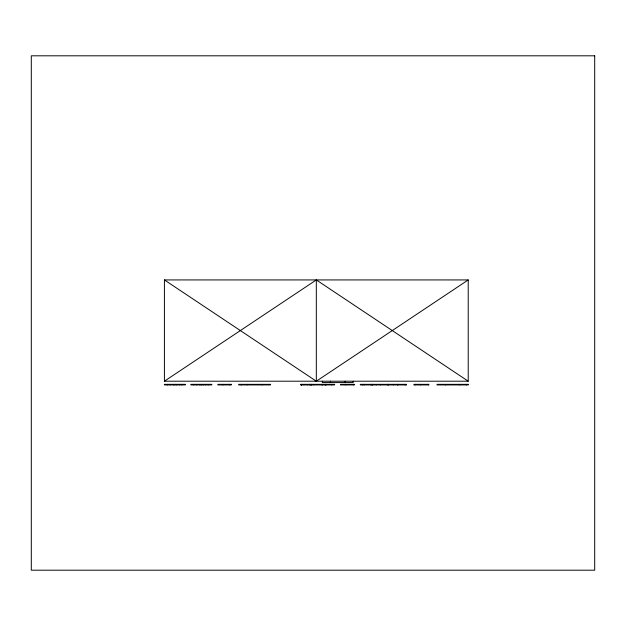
<?xml version="1.0" encoding="UTF-8"?>
<svg xmlns="http://www.w3.org/2000/svg" width="626" height="626" viewBox="0 0 626 626"><rect width="100%" height="100%" fill="white"/><g stroke="black" fill="none" stroke-linecap="round" stroke-linejoin="round"><path stroke-width="0.94" d="M164.411 381.203L316.318 279.932L468.225 381.203L468.225 279.932L164.411 279.932L164.411 381.203L468.225 381.203M164.411 279.932L316.318 381.203L468.225 279.932M406.368 384.341L360.318 384.341L360.318 384.927L406.368 384.927M466.526 384.341L466.526 384.927M459.82 384.341L459.82 384.927M445.399 384.341L445.399 384.927M428.294 384.341L428.294 384.927M420.398 384.341L420.398 384.927M415.046 384.341L415.046 384.927M406.031 384.341L406.031 384.927M405.045 384.341L405.045 384.927M397.995 384.341L397.995 384.927M397.479 384.341L397.479 384.927M393.339 384.341L393.339 384.927M388.73 384.341L388.73 384.927M388.386 384.341L388.386 384.927M387.369 384.341L387.369 384.927M380.358 384.341L380.358 384.927M376.171 384.341L376.171 384.927M372.838 384.341L372.838 384.927M372.493 384.341L372.493 384.927M371.476 384.341L371.476 384.927M370.741 384.341L370.741 384.927M364.113 384.341L364.113 384.927M362.368 384.341L362.368 384.927M353.76 384.341L353.76 384.927M353.197 381.203L353.197 382.572L322.367 382.572L322.367 381.203M345.779 384.341L345.779 384.927M345.169 381.203L345.169 382.572M331.279 384.341L331.279 384.927M330.395 381.203L330.395 382.572M325.974 384.341L325.974 384.927M325.778 384.341L325.778 384.927M325.043 384.341L325.043 384.927M322.249 384.341L322.249 384.927M321.905 384.341L321.905 384.927M316.318 279.932L316.318 381.203M313.759 384.341L313.759 384.927M311.513 384.341L311.513 384.927M311.318 384.341L311.318 384.927M310.48 384.341L310.48 384.927M309.886 384.341L309.886 384.927M307.327 384.341L307.327 384.927M303.986 384.341L303.986 384.927M301.662 384.341L301.662 384.927M301.513 384.341L301.513 384.927M301.028 384.341L301.028 384.927M262.091 384.341L262.091 384.927M247.09 384.341L247.09 384.927M241.276 384.341L241.276 384.927M229.977 384.341L229.977 384.927M222.903 384.341L222.903 384.927M208.239 384.341L208.239 384.927M205.696 384.341L205.696 384.927M203.059 384.341L203.059 384.927M201.314 384.341L201.314 384.927M199.921 384.341L199.921 384.927M196.627 384.341L196.627 384.927M193.794 384.341L193.794 384.927M181.806 384.341L181.806 384.927M179.255 384.341L179.255 384.927M176.626 384.341L176.626 384.927M174.881 384.341L174.881 384.927M173.48 384.341L173.48 384.927M170.186 384.341L170.186 384.927M167.361 384.341L167.361 384.927M594.7 55.808L31.3 55.808L31.3 570.192L594.7 570.192L594.7 55.808M185.304 384.341L164.411 384.341L164.411 384.927L185.304 384.927L185.304 384.341M211.737 384.341L190.844 384.341L190.844 384.927L211.737 384.927L211.737 384.341M231.276 384.341L217.864 384.341L217.864 384.927L231.276 384.927L231.276 384.341M270.502 384.341L238.717 384.341L238.717 384.927L270.502 384.927L270.502 384.341M334.613 384.341L300.816 384.341L300.816 384.927L334.613 384.927L334.613 384.341M354.308 384.341L340.466 384.341L340.466 384.927L354.308 384.927L354.308 384.341M428.771 384.341L413.919 384.341L413.919 384.927L428.771 384.927L428.771 384.341M468.225 384.341L437.026 384.341L437.026 384.927L468.225 384.927L468.225 384.341"/></g></svg>
